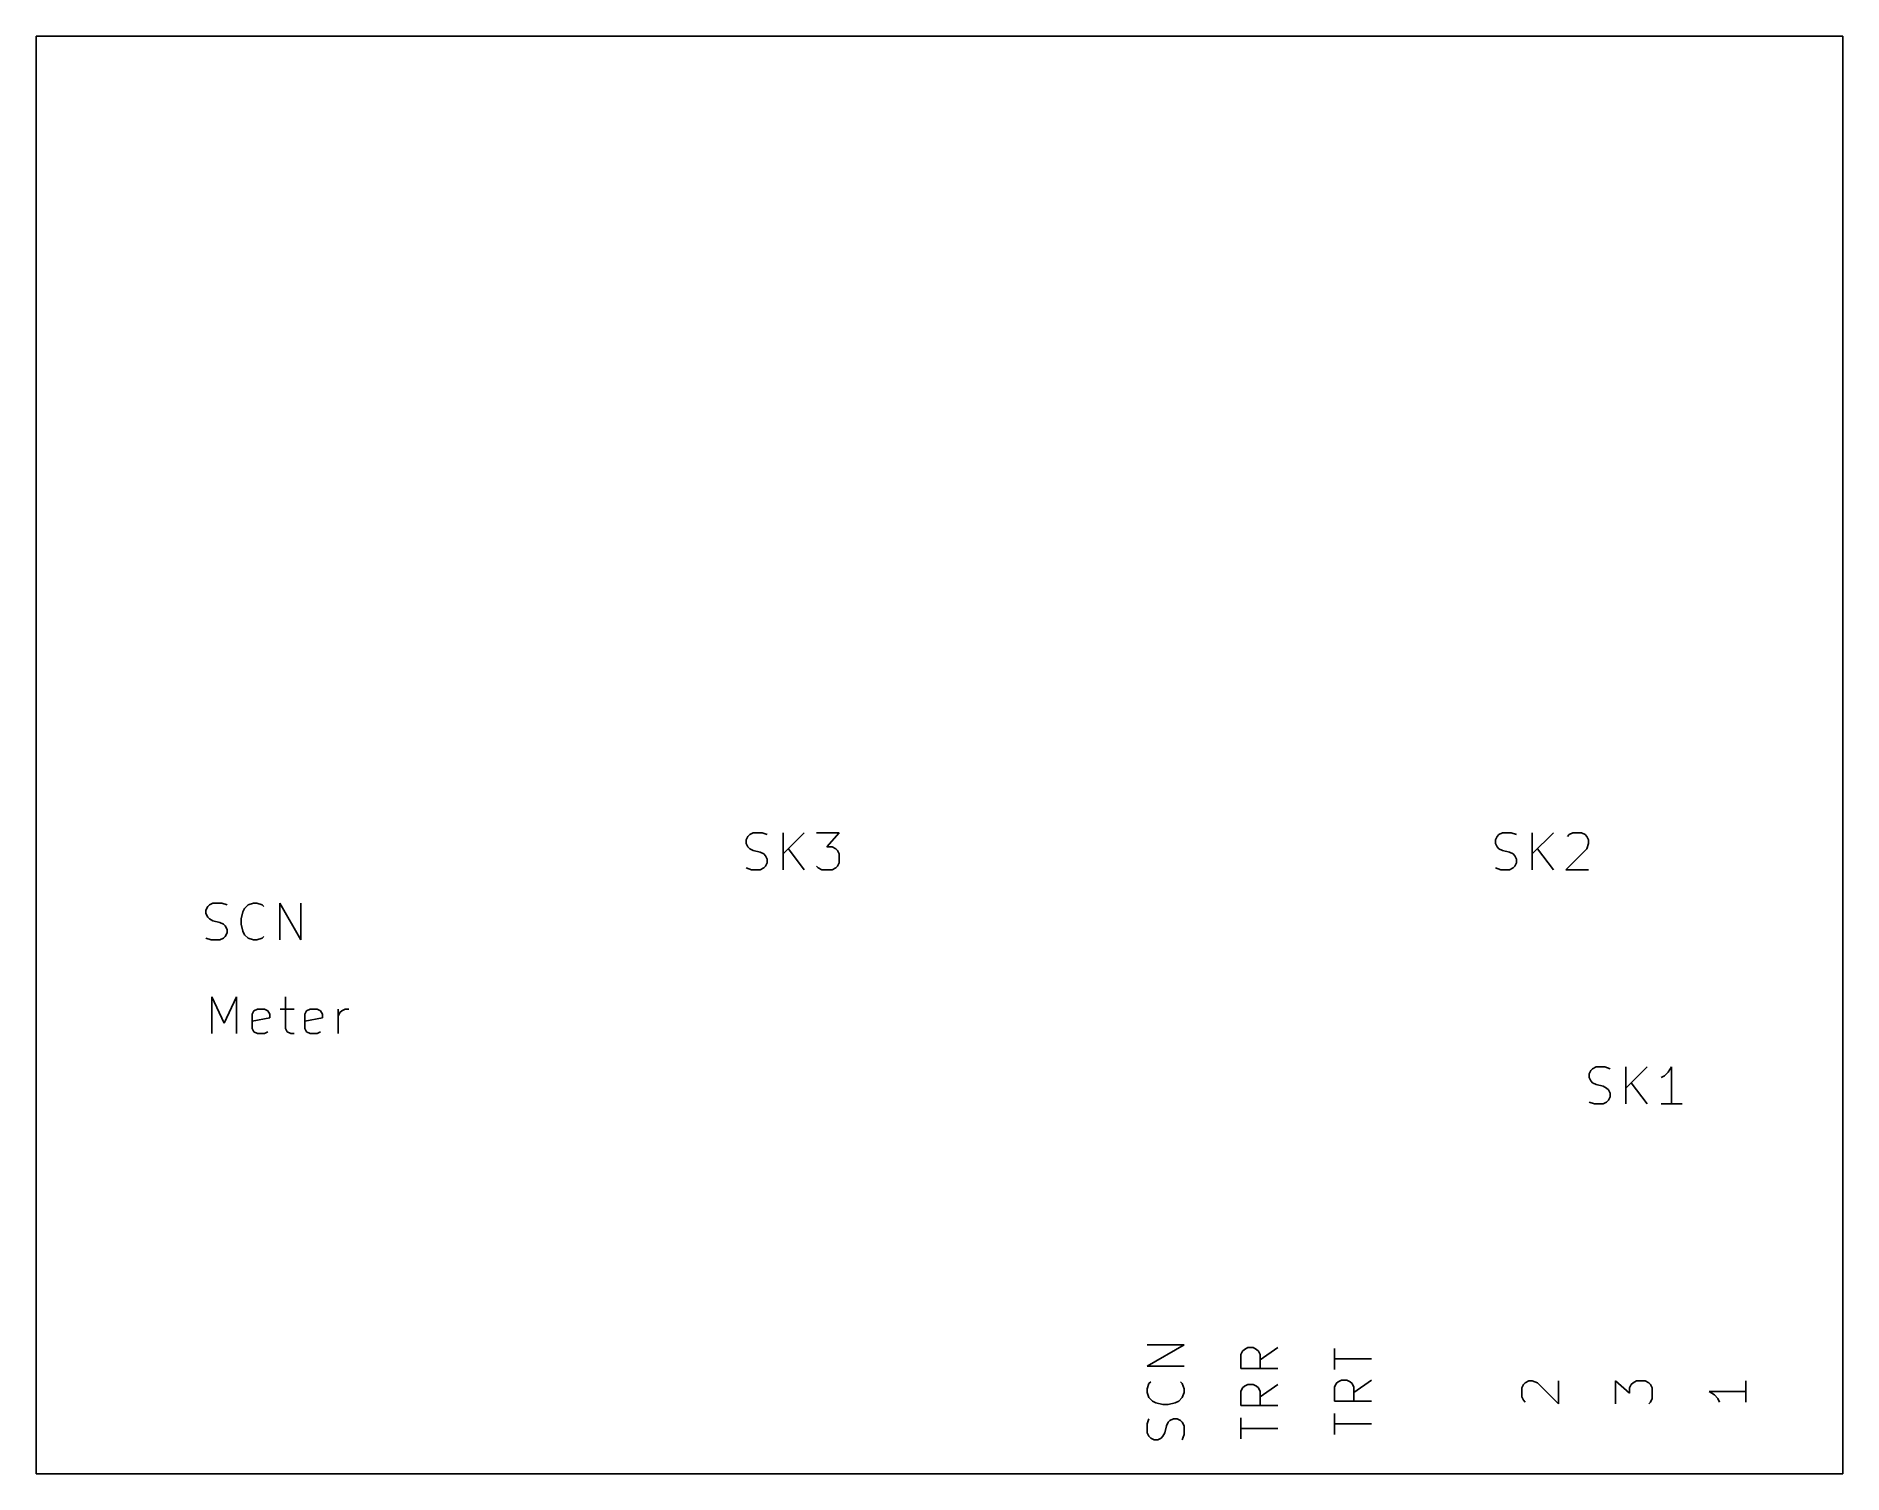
# Model space of a CAD drawing. Extents: x 76 to 125, y -154 to -115.
import ezdxf

# ---------------------------------------------------------------- set-up
doc = ezdxf.new("R2010")
doc.units = 0
doc.layers.add('BLACK', color=7, linetype='CONTINUOUS')

msp = doc.modelspace()

# ---------------------------------------------------------------- linework, layer by layer
at = {"layer": 'BLACK', "linetype": 'CONTINUOUS'}
for p, q in [((76, -154), (76, -115)), ((76, -115), (125, -115)), ((125, -115), (125, -154)), ((95.2581, -136.803), (95.3057, -136.708)), ((95.3057, -136.708), (95.3533, -136.66)), ((95.3533, -136.66), (95.4486, -136.612)), ((95.4486, -136.612), (95.6867, -136.612)), ((95.6867, -136.612), (95.8295, -136.66)), ((96.2581, -137.612), (96.2581, -136.612)), ((96.8295, -136.612), (96.2581, -137.184)), ((97.1629, -136.612), (97.7819, -136.612)), ((97.7819, -136.612), (97.4486, -136.993)), ((115.578, -136.803), (115.626, -136.708)), ((115.626, -136.708), (115.673, -136.66)), ((115.673, -136.66), (115.769, -136.612)), ((115.769, -136.612), (116.007, -136.612)), ((116.007, -136.612), (116.15, -136.66)), ((116.578, -137.612), (116.578, -136.612)), ((117.15, -136.612), (116.578, -137.184)), ((117.53, -136.708), (117.578, -136.66)), ((117.578, -136.66), (117.673, -136.612)), ((117.673, -136.612), (117.911, -136.612)), ((117.911, -136.612), (118.007, -136.66)), ((118.007, -136.66), (118.054, -136.708)), ((118.054, -136.708), (118.102, -136.803)), ((95.2581, -136.898), (95.2581, -136.803)), ((95.3057, -136.993), (95.2581, -136.898)), ((95.3533, -137.041), (95.3057, -136.993)), ((95.4486, -137.089), (95.3533, -137.041)), ((95.639, -137.136), (95.4486, -137.089)), ((95.7343, -137.184), (95.639, -137.136)), ((95.7819, -137.231), (95.7343, -137.184)), ((96.8295, -137.612), (96.401, -137.041)), ((97.4486, -136.993), (97.5914, -136.993)), ((97.5914, -136.993), (97.6867, -137.041)), ((97.6867, -137.041), (97.7343, -137.089)), ((97.7343, -137.089), (97.7819, -137.184)), ((97.7819, -137.184), (97.7819, -137.422)), ((115.578, -136.898), (115.578, -136.803)), ((115.626, -136.993), (115.578, -136.898)), ((115.673, -137.041), (115.626, -136.993)), ((115.769, -137.089), (115.673, -137.041)), ((115.959, -137.136), (115.769, -137.089)), ((116.054, -137.184), (115.959, -137.136)), ((116.102, -137.231), (116.054, -137.184)), ((117.15, -137.612), (116.721, -137.041)), ((118.054, -137.041), (117.483, -137.612)), ((118.102, -136.898), (118.054, -137.041)), ((118.102, -136.803), (118.102, -136.898)), ((95.2581, -137.565), (95.401, -137.612)), ((95.401, -137.612), (95.639, -137.612)), ((95.639, -137.612), (95.7343, -137.565)), ((95.7343, -137.565), (95.7819, -137.517)), ((95.8295, -137.327), (95.7819, -137.231)), ((95.7819, -137.517), (95.8295, -137.422)), ((95.8295, -137.422), (95.8295, -137.327)), ((97.2105, -137.565), (97.1629, -137.517)), ((97.3057, -137.612), (97.2105, -137.565)), ((97.5914, -137.612), (97.3057, -137.612)), ((97.6867, -137.565), (97.5914, -137.612)), ((97.7343, -137.517), (97.6867, -137.565)), ((97.7819, -137.422), (97.7343, -137.517)), ((115.578, -137.565), (115.721, -137.612)), ((115.721, -137.612), (115.959, -137.612)), ((115.959, -137.612), (116.054, -137.565)), ((116.054, -137.565), (116.102, -137.517)), ((116.15, -137.327), (116.102, -137.231)), ((116.102, -137.517), (116.15, -137.422)), ((116.15, -137.422), (116.15, -137.327)), ((117.483, -137.612), (118.102, -137.612)), ((80.6055, -138.708), (80.6531, -138.613)), ((80.6531, -138.613), (80.7007, -138.565)), ((80.7007, -138.565), (80.796, -138.517)), ((80.796, -138.517), (81.034, -138.517)), ((81.034, -138.517), (81.1769, -138.565)), ((81.6055, -138.755), (81.6531, -138.66)), ((81.6531, -138.66), (81.7483, -138.565)), ((81.7483, -138.565), (81.8912, -138.517)), ((81.8912, -138.517), (81.9864, -138.517)), ((81.9864, -138.517), (82.1293, -138.565)), ((82.1293, -138.565), (82.1769, -138.613)), ((82.6055, -139.517), (82.6055, -138.517)), ((82.6055, -138.517), (83.1769, -139.517)), ((83.1769, -139.517), (83.1769, -138.517)), ((80.6055, -138.803), (80.6055, -138.708)), ((80.6531, -138.898), (80.6055, -138.803)), ((80.7007, -138.946), (80.6531, -138.898)), ((80.796, -138.994), (80.7007, -138.946)), ((80.9864, -139.041), (80.796, -138.994)), ((81.0817, -139.089), (80.9864, -139.041)), ((81.1293, -139.136), (81.0817, -139.089)), ((81.1769, -139.232), (81.1293, -139.136)), ((81.5579, -138.946), (81.6055, -138.755)), ((81.5579, -139.089), (81.5579, -138.946)), ((81.6055, -139.279), (81.5579, -139.089)), ((80.6055, -139.47), (80.7483, -139.517)), ((80.7483, -139.517), (80.9864, -139.517)), ((80.9864, -139.517), (81.0817, -139.47)), ((81.0817, -139.47), (81.1293, -139.422)), ((81.1293, -139.422), (81.1769, -139.327)), ((81.1769, -139.327), (81.1769, -139.232)), ((81.6531, -139.375), (81.6055, -139.279)), ((81.7483, -139.47), (81.6531, -139.375)), ((81.8912, -139.517), (81.7483, -139.47)), ((81.9864, -139.517), (81.8912, -139.517)), ((82.1293, -139.47), (81.9864, -139.517)), ((82.1769, -139.422), (82.1293, -139.47)), ((80.7643, -142.057), (80.7643, -141.057)), ((80.7643, -141.057), (81.0976, -141.772)), ((81.0976, -141.772), (81.431, -141.057)), ((81.431, -141.057), (81.431, -142.057)), ((82.7643, -141.057), (82.7643, -141.915)), ((81.8595, -141.534), (81.9071, -141.438)), ((81.8595, -141.915), (81.8595, -141.534)), ((81.9071, -141.438), (82.0024, -141.391)), ((82.0024, -141.391), (82.1929, -141.391)), ((82.1929, -141.391), (82.2881, -141.438)), ((82.2881, -141.438), (82.3357, -141.534)), ((82.3357, -141.534), (82.3357, -141.629)), ((82.6214, -141.391), (83.0024, -141.391)), ((83.2881, -141.534), (83.3357, -141.438)), ((83.2881, -141.915), (83.2881, -141.534)), ((83.3357, -141.438), (83.431, -141.391)), ((83.431, -141.391), (83.6214, -141.391)), ((83.6214, -141.391), (83.7167, -141.438)), ((83.7167, -141.438), (83.7643, -141.534)), ((83.7643, -141.534), (83.7643, -141.629)), ((84.1929, -142.057), (84.1929, -141.391)), ((84.1929, -141.581), (84.2405, -141.486)), ((84.2405, -141.486), (84.2881, -141.438)), ((84.2881, -141.438), (84.3833, -141.391)), ((84.3833, -141.391), (84.4786, -141.391)), ((82.3357, -141.629), (81.8595, -141.724)), ((81.9071, -142.01), (81.8595, -141.915)), ((82.0024, -142.057), (81.9071, -142.01)), ((82.1929, -142.057), (82.0024, -142.057)), ((82.2881, -142.01), (82.1929, -142.057)), ((82.7643, -141.915), (82.8119, -142.01)), ((82.8119, -142.01), (82.9071, -142.057)), ((82.9071, -142.057), (83.0024, -142.057)), ((83.7643, -141.629), (83.2881, -141.724)), ((83.3357, -142.01), (83.2881, -141.915)), ((83.431, -142.057), (83.3357, -142.01)), ((83.6214, -142.057), (83.431, -142.057)), ((83.7167, -142.01), (83.6214, -142.057)), ((118.118, -143.153), (118.166, -143.058)), ((118.166, -143.058), (118.213, -143.01)), ((118.213, -143.01), (118.309, -142.962)), ((118.309, -142.962), (118.547, -142.962)), ((118.547, -142.962), (118.69, -143.01)), ((119.118, -143.962), (119.118, -142.962)), ((119.69, -142.962), (119.118, -143.534)), ((120.356, -142.962), (120.261, -143.105)), ((120.356, -143.962), (120.356, -142.962)), ((118.118, -143.248), (118.118, -143.153)), ((118.166, -143.343), (118.118, -143.248)), ((118.213, -143.391), (118.166, -143.343)), ((118.309, -143.439), (118.213, -143.391)), ((118.499, -143.486), (118.309, -143.439)), ((118.594, -143.534), (118.499, -143.486)), ((118.642, -143.581), (118.594, -143.534)), ((119.69, -143.962), (119.261, -143.391)), ((120.166, -143.2), (120.07, -143.248)), ((120.261, -143.105), (120.166, -143.2)), ((118.118, -143.915), (118.261, -143.962)), ((118.261, -143.962), (118.499, -143.962)), ((118.499, -143.962), (118.594, -143.915)), ((118.594, -143.915), (118.642, -143.867)), ((118.69, -143.677), (118.642, -143.581)), ((118.642, -143.867), (118.69, -143.772)), ((118.69, -143.772), (118.69, -143.677)), ((120.642, -143.962), (120.07, -143.962)), ((106.132, -151.075), (107.132, -150.503)), ((107.132, -150.503), (106.132, -150.503)), ((108.672, -150.765), (108.72, -150.67)), ((108.672, -151.146), (108.672, -150.765)), ((108.72, -150.67), (108.768, -150.622)), ((108.768, -150.622), (108.863, -150.575)), ((108.863, -150.575), (109.006, -150.575)), ((109.006, -150.575), (109.101, -150.622)), ((109.101, -150.622), (109.149, -150.67)), ((109.149, -150.67), (109.196, -150.765)), ((109.672, -150.575), (109.196, -150.908)), ((109.196, -150.765), (109.196, -151.146)), ((111.212, -151.17), (111.212, -150.598)), ((112.212, -150.884), (111.212, -150.884)), ((107.132, -151.075), (106.132, -151.075)), ((109.672, -151.146), (108.672, -151.146)), ((106.132, -151.694), (106.18, -151.551)), ((106.132, -151.789), (106.132, -151.694)), ((106.18, -151.932), (106.132, -151.789)), ((106.18, -151.551), (106.228, -151.503)), ((107.037, -151.503), (107.085, -151.551)), ((107.085, -151.551), (107.132, -151.694)), ((107.132, -151.789), (107.085, -151.932)), ((107.132, -151.694), (107.132, -151.789)), ((108.672, -151.765), (108.72, -151.67)), ((108.672, -152.146), (108.672, -151.765)), ((108.72, -151.67), (108.768, -151.622)), ((108.768, -151.622), (108.863, -151.575)), ((108.863, -151.575), (109.006, -151.575)), ((109.006, -151.575), (109.101, -151.622)), ((109.101, -151.622), (109.149, -151.67)), ((109.149, -151.67), (109.196, -151.765)), ((109.672, -151.575), (109.196, -151.908)), ((109.196, -151.765), (109.196, -152.146)), ((111.212, -151.646), (111.26, -151.551)), ((111.212, -152.027), (111.212, -151.646)), ((111.26, -151.551), (111.308, -151.503)), ((111.308, -151.503), (111.403, -151.455)), ((111.403, -151.455), (111.546, -151.455)), ((111.546, -151.455), (111.641, -151.503)), ((111.641, -151.503), (111.689, -151.551)), ((111.689, -151.551), (111.736, -151.646)), ((112.212, -151.455), (111.736, -151.789)), ((111.736, -151.646), (111.736, -152.027)), ((116.292, -151.67), (116.34, -151.575)), ((116.292, -151.908), (116.292, -151.67)), ((116.34, -151.575), (116.388, -151.527)), ((116.388, -151.527), (116.483, -151.479)), ((116.483, -151.479), (116.578, -151.479)), ((116.578, -151.479), (116.721, -151.527)), ((116.721, -151.527), (117.292, -152.098)), ((117.292, -152.098), (117.292, -151.479)), ((118.832, -152.098), (118.832, -151.479)), ((118.832, -151.479), (119.213, -151.813)), ((119.213, -151.67), (119.261, -151.575)), ((119.213, -151.813), (119.213, -151.67)), ((119.261, -151.575), (119.309, -151.527)), ((119.309, -151.527), (119.404, -151.479)), ((119.404, -151.479), (119.642, -151.479)), ((119.642, -151.479), (119.737, -151.527)), ((119.737, -151.527), (119.785, -151.575)), ((119.785, -151.575), (119.832, -151.67)), ((119.832, -151.67), (119.832, -151.955)), ((122.372, -151.765), (121.372, -151.765)), ((121.372, -151.765), (121.515, -151.86)), ((121.515, -151.86), (121.61, -151.955)), ((122.372, -151.479), (122.372, -152.051)), ((106.275, -152.027), (106.18, -151.932)), ((106.37, -152.075), (106.275, -152.027)), ((106.561, -152.122), (106.37, -152.075)), ((106.704, -152.122), (106.561, -152.122)), ((106.894, -152.075), (106.704, -152.122)), ((106.99, -152.027), (106.894, -152.075)), ((107.085, -151.932), (106.99, -152.027)), ((109.672, -152.146), (108.672, -152.146)), ((112.212, -152.027), (111.212, -152.027)), ((111.212, -152.932), (111.212, -152.36)), ((116.34, -152.003), (116.292, -151.908)), ((116.388, -152.051), (116.34, -152.003)), ((119.785, -152.051), (119.737, -152.098)), ((119.832, -151.955), (119.785, -152.051)), ((121.61, -151.955), (121.658, -152.051)), ((106.132, -152.646), (106.18, -152.503)), ((106.132, -152.884), (106.132, -152.646)), ((106.656, -152.694), (106.609, -152.884)), ((106.704, -152.598), (106.656, -152.694)), ((106.751, -152.551), (106.704, -152.598)), ((106.847, -152.503), (106.751, -152.551)), ((106.942, -152.503), (106.847, -152.503)), ((107.037, -152.551), (106.942, -152.503)), ((107.085, -152.598), (107.037, -152.551)), ((107.132, -152.694), (107.085, -152.598)), ((107.132, -152.932), (107.132, -152.694)), ((108.672, -153.051), (108.672, -152.479)), ((109.672, -152.765), (108.672, -152.765)), ((112.212, -152.646), (111.212, -152.646)), ((106.18, -152.979), (106.132, -152.884)), ((106.228, -153.027), (106.18, -152.979)), ((106.323, -153.075), (106.228, -153.027)), ((106.418, -153.075), (106.323, -153.075)), ((106.513, -153.027), (106.418, -153.075)), ((106.561, -152.979), (106.513, -153.027)), ((106.609, -152.884), (106.561, -152.979)), ((107.085, -153.075), (107.132, -152.932)), ((125, -154), (76, -154))]:
    msp.add_line(p, q, dxfattribs=at)

doc.saveas('drawing.dxf')
